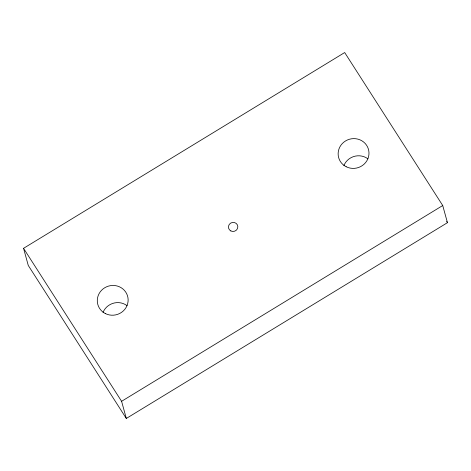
<?xml version="1.0" encoding="UTF-8"?>
<svg xmlns="http://www.w3.org/2000/svg" width="471" height="471" viewBox="0 0 471 471"><rect width="100%" height="100%" fill="white"/><g stroke="black" fill="none" stroke-linecap="round" stroke-linejoin="round"><path stroke-width="0.71" d="M23.55 248.317L344.684 52.546L442.728 205.533L447.45 222.683L126.316 418.454L28.272 265.467L23.55 248.317L121.595 401.298L126.316 418.454M121.595 401.298L442.728 205.533M446.655 221.447L447.45 222.683M343.895 165.598A15.472 14.848 -15.4 0 1 367.91 158.833M103.043 312.426A15.472 14.848 -15.4 0 1 127.064 305.661M105.333 313.562A15.472 14.848 -15.4 0 0 128.136 299.656A15.472 14.848 -15.4 0 0 104.674 287.793A15.472 14.848 -15.4 0 0 105.333 313.562M346.179 166.734A15.472 14.848 -15.4 0 0 368.987 152.834A15.472 14.848 -15.4 0 0 345.52 140.964A15.472 14.848 -15.4 0 0 346.179 166.734M230.884 230.955A4.716 4.527 -15.4 0 0 237.837 226.716A4.716 4.527 -15.4 0 0 230.684 223.101A4.716 4.527 -15.4 0 0 230.884 230.955"/></g></svg>
